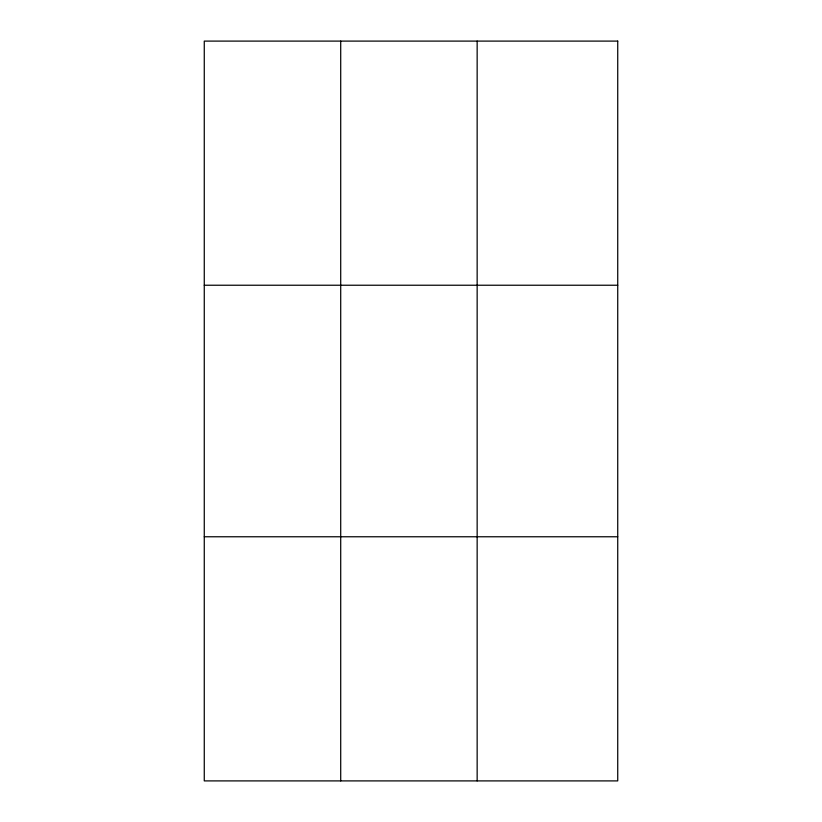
<?xml version="1.0" encoding="UTF-8"?>
<svg xmlns="http://www.w3.org/2000/svg" width="822" height="822" viewBox="0 0 822 822"><rect width="100%" height="100%" fill="white"/><g stroke="black" fill="none" stroke-linecap="round" stroke-linejoin="round"><path stroke-width="1.23" d="M340.709 780.9L340.709 41.1M477.15 780.9L477.15 41.1M204.267 285.234L617.733 285.234M204.267 536.766L617.733 536.766M617.733 41.1L617.733 780.9L204.267 780.9L204.267 41.1L617.733 41.1"/></g></svg>
